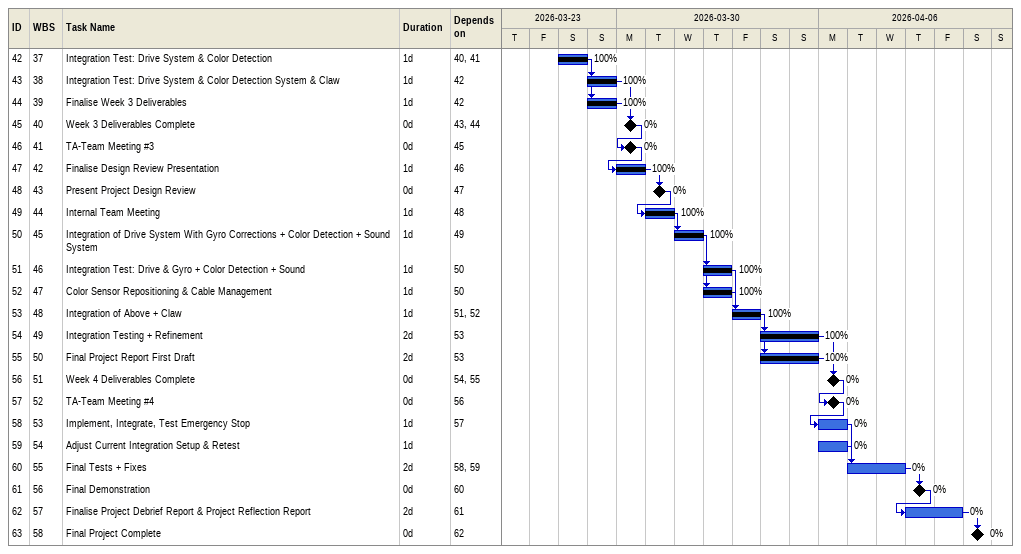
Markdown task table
| ID | WBS | Task | Duration | Start | Finish | Predecessors | % complete |
|---|---|---|---|---|---|---|---|
| 42 | 37 | Integration Test: Drive System & Color Detection | 1d | 2026-03-28 | 2026-03-28 | 40, 41 | 100 |
| 43 | 38 | Integration Test: Drive System & Color Detection System & Claw | 1d | 2026-03-29 | 2026-03-29 | 42 | 100 |
| 44 | 39 | Finalise Week 3 Deliverables | 1d | 2026-03-29 | 2026-03-29 | 42 | 100 |
| 45 | 40 | Week 3 Deliverables Complete | 0d | 2026-03-30 | 2026-03-30 | 43, 44 | 0 |
| 46 | 41 | TA-Team Meeting #3 | 0d | 2026-03-30 | 2026-03-30 | 45 | 0 |
| 47 | 42 | Finalise Design Review Presentation | 1d | 2026-03-30 | 2026-03-30 | 46 | 100 |
| 48 | 43 | Present Project Design Review | 0d | 2026-03-31 | 2026-03-31 | 47 | 0 |
| 49 | 44 | Internal Team Meeting | 1d | 2026-03-31 | 2026-03-31 | 48 | 100 |
| 50 | 45 | Integration of Drive System With Gyro Corrections + Color Detection + Sound System | 1d | 2026-04-01 | 2026-04-01 | 49 | 100 |
| 51 | 46 | Integration Test: Drive & Gyro + Color Detection + Sound | 1d | 2026-04-02 | 2026-04-02 | 50 | 100 |
| 52 | 47 | Color Sensor Repositioning & Cable Management | 1d | 2026-04-02 | 2026-04-02 | 50 | 100 |
| 53 | 48 | Integration of Above + Claw | 1d | 2026-04-03 | 2026-04-03 | 51, 52 | 100 |
| 54 | 49 | Integration Testing + Refinement | 2d | 2026-04-04 | 2026-04-05 | 53 | 100 |
| 55 | 50 | Final Project Report First Draft | 2d | 2026-04-04 | 2026-04-05 | 53 | 100 |
| 56 | 51 | Week 4 Deliverables Complete | 0d | 2026-04-06 | 2026-04-06 | 54, 55 | 0 |
| 57 | 52 | TA-Team Meeting #4 | 0d | 2026-04-06 | 2026-04-06 | 56 | 0 |
| 58 | 53 | Implement, Integrate, Test Emergency Stop | 1d | 2026-04-06 | 2026-04-06 | 57 | 0 |
| 59 | 54 | Adjust Current Integration Setup & Retest | 1d | 2026-04-06 | 2026-04-06 |  | 0 |
| 60 | 55 | Final Tests + Fixes | 2d | 2026-04-07 | 2026-04-08 | 58, 59 | 0 |
| 61 | 56 | Final Demonstration | 0d | 2026-04-09 | 2026-04-09 | 60 | 0 |
| 62 | 57 | Finalise Project Debrief Report & Project Reflection Report | 2d | 2026-04-09 | 2026-04-10 | 61 | 0 |
| 63 | 58 | Final Project Complete | 0d | 2026-04-11 | 2026-04-11 | 62 | 0 |
